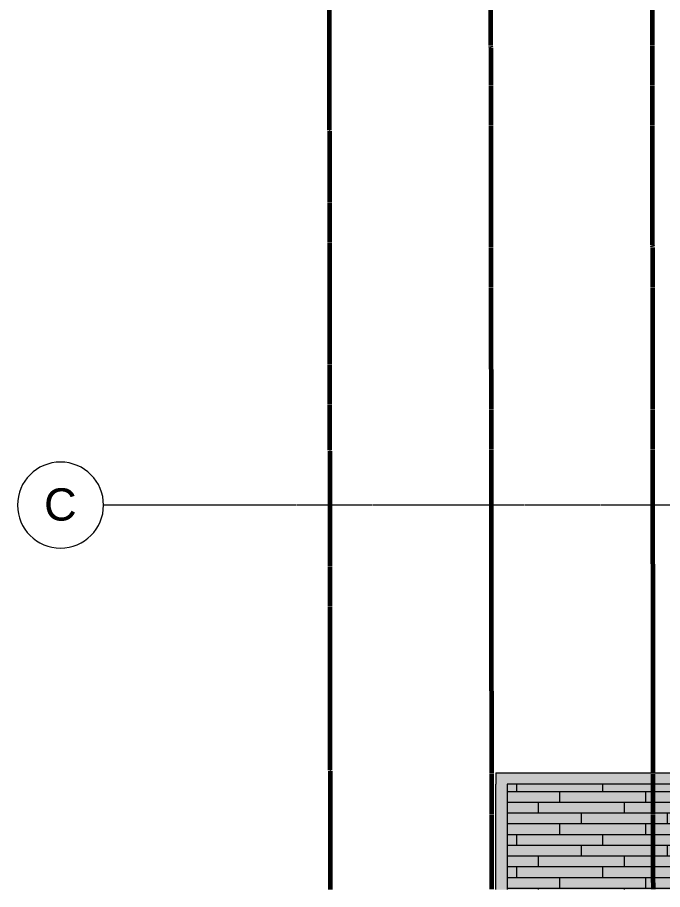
# Model space of a CAD drawing. Header units: inches. Extents: x -4105 to -1989, y 10980 to 12341.
# Drawn here: x -4104.6 to -3864.8, y 11044.2 to 11368.6 of the extents above; entities that cross this region are included whole.
import ezdxf

# ---------------------------------------------------------------- set-up
doc = ezdxf.new("R2010")
doc.units = ezdxf.units.IN
doc.header["$MEASUREMENT"] = 0
doc.linetypes.add('Double Dash 3_8_', pattern=[1, 0.375, -0.125, 0.125, -0.125, 0.125, -0.125])
doc.linetypes.add('Grid Line 1_2_', pattern=[0.875, 0.5, -0.125, 0.125, -0.125])
for name, color, linetype, lineweight in [('0-1', 7, 'Continuous', 5), ('0-4', 165, 'Continuous', 5), ('A-FLOR-PATT-1', 251, 'Continuous', 9), ('A-WALL-3', 10, 'Continuous', 18), ('A-WALL-5', 23, 'Continuous', 5), ('C-PROP-LINE-1', 250, 'Double Dash 3_8_', 60), ('S-GRID-1', 1, 'Grid Line 1_2_', 9), ('S-GRID-IDEN', 1, 'Continuous', 9), ('S-GRID-IDEN-1', 147, 'Continuous', 9)]:
    doc.layers.add(name, color=color, linetype=linetype, lineweight=lineweight)
doc.layers.add('0-3', color=90, linetype='Continuous', lineweight=5, transparency=1)
doc.layers.add('A-AREA-PATT-1', color=7, linetype='Continuous', lineweight=9, transparency=1)
doc.styles.add('Arial', font='arial.ttf', dxfattribs={"height": 12})

# ---------------------------------------------------------------- blocks, each defined once
blk = doc.blocks.new('Family - ___-1878357-ENLARGED FLOOR PLAN - 3RD FLOOR PLAN - EAST')
at = {"layer": 'C-PROP-LINE-1'}
for p, q in [((-3989.59, 12244.3), (-3988.34, 11044.21)), ((-3929.52, 12184.69), (-3928.34, 11044.21)), ((-3869.45, 12124.69), (-3868.32, 11044.21))]:
    blk.add_line(p, q, dxfattribs=at)
blk = doc.blocks.new('Grid - Grid Head - Circle-50561-ENLARGED FLOOR PLAN - 3RD FLOOR PLAN - EAST')
at = {"layer": 'S-GRID-IDEN-1'}
for start, end in [(360, 180), (180, 360)]:
    blk.add_arc((0, 0), 0.25, start, end, dxfattribs=at)
blk = doc.blocks.new('CTR - 1st Phase - Shell_rvt-1-ENLARGED FLOOR PLAN - 3RD FLOOR PLAN - EAST')
at = {"layer": 'A-AREA-PATT-1'}
blk.add_hatch(color=256, dxfattribs=at).paths.add_polyline_path([(-3861.22, 11044.21), (-3861.22, 11049.58), (-3860.91, 11049.58), (-3860.91, 11049.76), (-3861.22, 11049.76), (-3861.22, 11083.35), (-3922.47, 11083.35), (-3922.47, 11044.21), (-3885.95, 11044.21)], flags=0)
at = {"layer": 'A-FLOR-PATT-1'}
h = blk.add_hatch(dxfattribs=at)
h.set_pattern_fill('FP_36', color=256, style=0, pattern_type=2)
h.set_pattern_definition([(180, (16792.932, 11748.725), (-5e-16, -4), []), (270, (16792.932, 11748.725), (8, -8), [4, -28]), (270, (16776.932, 11744.725), (8, -8), [4, -28])])
h.paths.add_polyline_path([(-3861.22, 11044.21), (-3861.22, 11049.58), (-3860.91, 11049.58), (-3860.91, 11049.76), (-3861.22, 11049.76), (-3861.22, 11083.35), (-3922.47, 11083.35), (-3922.47, 11044.21), (-3885.95, 11044.21)], flags=0)
at = {"layer": 'A-WALL-5'}
for points in [[(-3860.91, 11083.35), (-3860.91, 11085.79), (-3861.22, 11085.79), (-3861.22, 11087.6), (-3926.72, 11087.6), (-3926.72, 11083.35), (-3861.22, 11083.35)], [(-3926.72, 11044.21), (-3922.47, 11044.21), (-3922.47, 11083.35), (-3926.72, 11083.35)]]:
    blk.add_hatch(color=256, dxfattribs=at).paths.add_polyline_path(points, flags=0)
at = {"layer": 'A-WALL-3'}
for p, q in [((-3926.72, 11087.6), (-3861.22, 11087.6)), ((-3926.72, 11087.6), (-3926.72, 11083.35)), ((-3926.72, 11044.21), (-3926.72, 11083.35)), ((-3922.47, 11083.35), (-3922.47, 11044.21)), ((-3860.91, 11083.35), (-3922.47, 11083.35))]:
    blk.add_line(p, q, dxfattribs=at)
at = {"layer": 'S-GRID-1'}
blk.add_line((-1989.4, 11187.19), (-4072.56, 11187.19), dxfattribs=at)
at = {"layer": '0-3'}
blk.add_blockref('Family - ___-1878357-ENLARGED FLOOR PLAN - 3RD FLOOR PLAN - EAST', (0, 0), dxfattribs=at)
at = {"layer": '0-4', "xscale": 63.99999999999997, "yscale": 63.99999999999997, "zscale": 63.99999999999997, "rotation": 89.99999999999986}
blk.add_blockref('Grid - Grid Head - Circle-50561-ENLARGED FLOOR PLAN - 3RD FLOOR PLAN - EAST', (-4088.56, 11187.19), dxfattribs=at)
at = {"layer": 'S-GRID-IDEN', "insert": (-4094.67, 11193.44), "char_height": 12, "width": 14.746, "attachment_point": 1, "style": 'Arial'}
blk.add_mtext('C', dxfattribs=at)

msp = doc.modelspace()

# ---------------------------------------------------------------- block references
at = {"layer": '0-1'}
msp.add_blockref('CTR - 1st Phase - Shell_rvt-1-ENLARGED FLOOR PLAN - 3RD FLOOR PLAN - EAST', (0, 0), dxfattribs=at)

doc.saveas('drawing.dxf')
